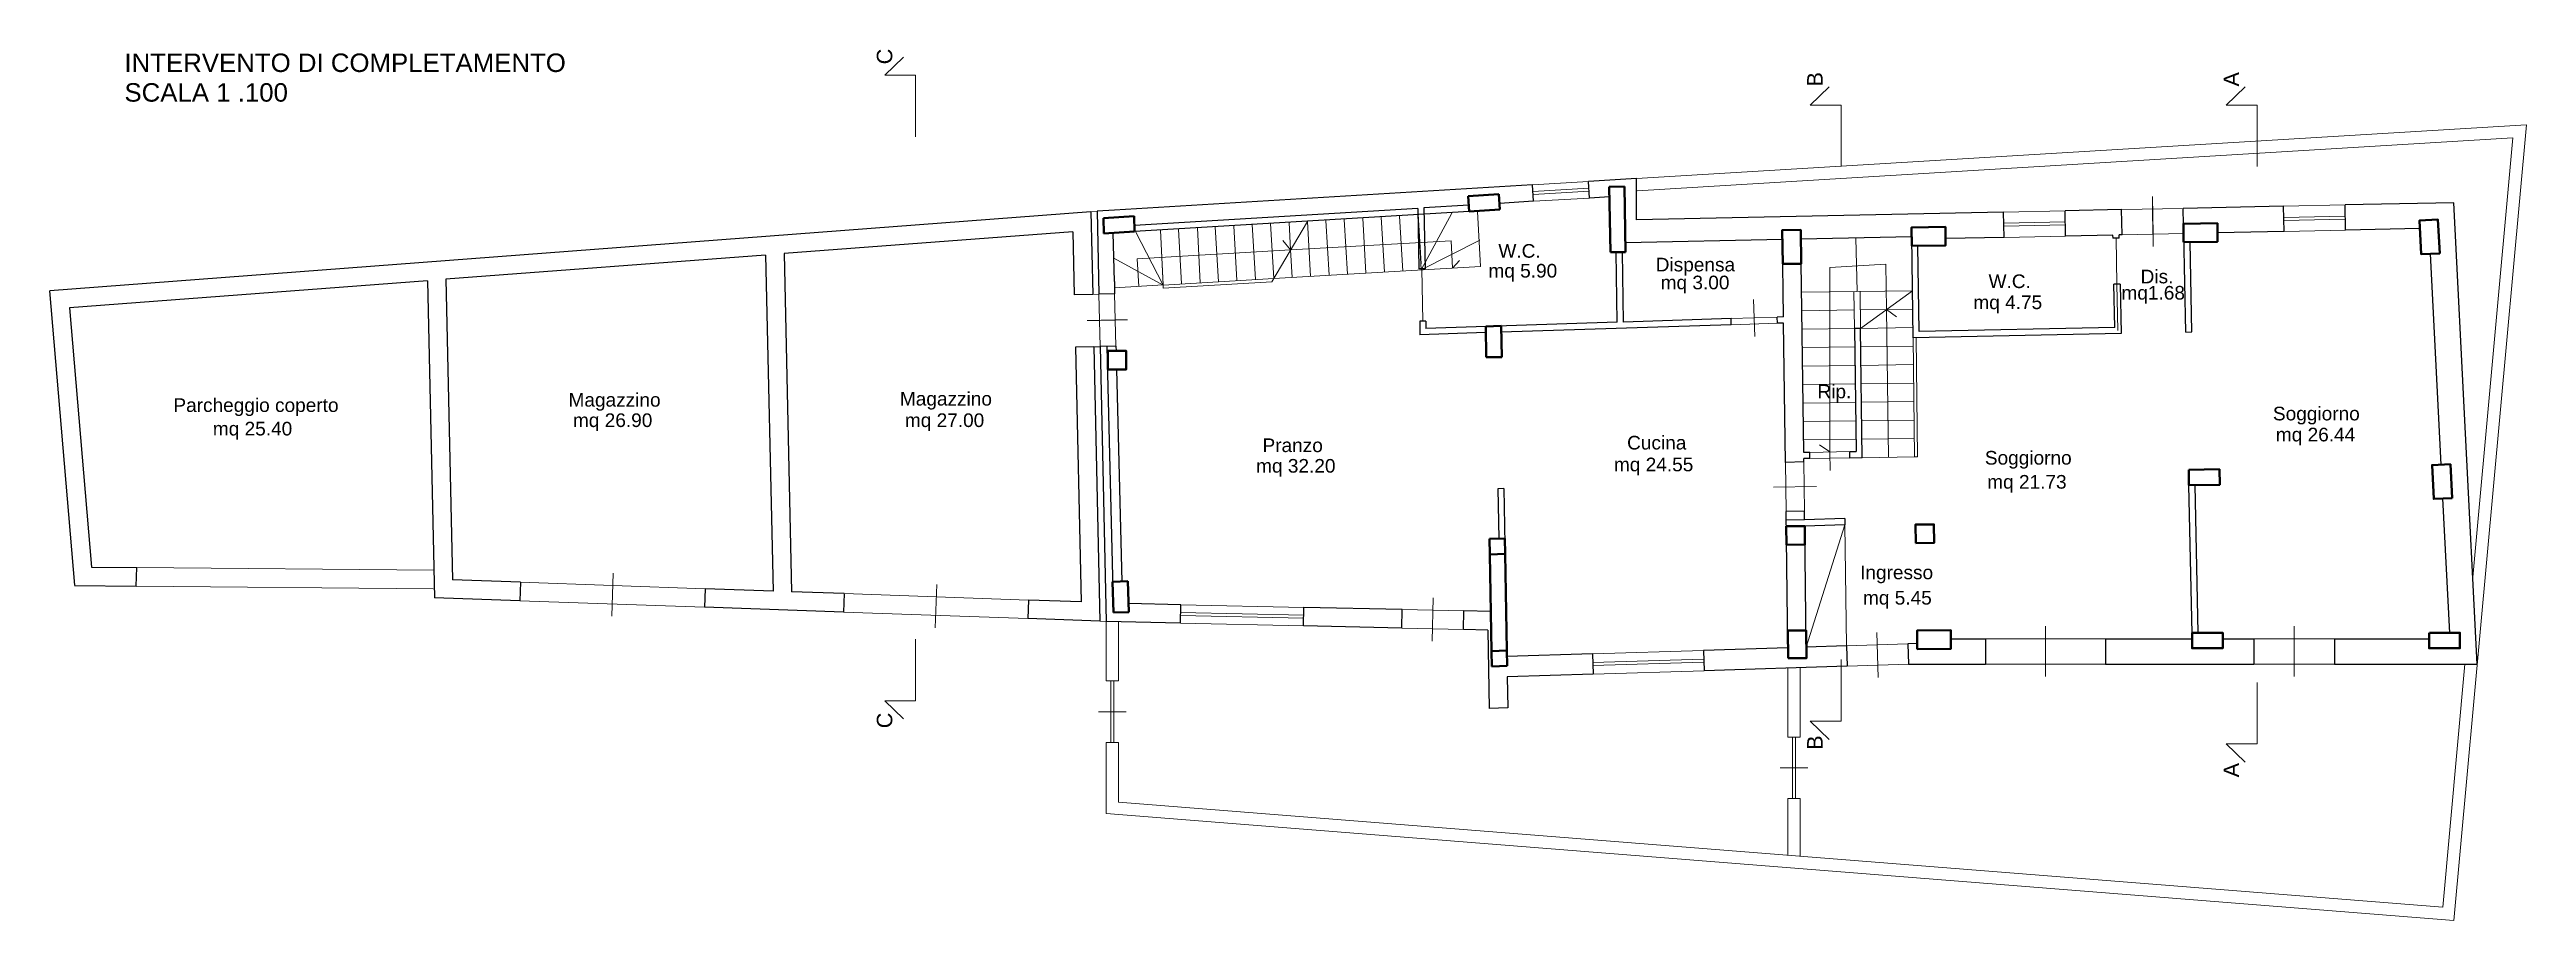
# Model space of a CAD drawing. Header units: millimetres. Extents: x 0 to 40.2, y -10.2 to 3.9.
import ezdxf

# ---------------------------------------------------------------- set-up
doc = ezdxf.new("R2010")
doc.units = ezdxf.units.MM
doc.linetypes.add('ACAD_ISO03W100', pattern=[30, 12, -18])
doc.layers.add('Layer2', color=1, linetype='Continuous', lineweight=13)
doc.layers.add('pilatri', color=6, linetype='Continuous', lineweight=40)
doc.styles.get("Standard").update_dxf_attribs({"font": 'arial.ttf'})

msp = doc.modelspace()

# ---------------------------------------------------------------- linework, layer by layer
for p, q in [((24.09, 1.725), (17.303, 1.315)), ((24.107, 1.456), (24.09, 1.725)), ((25.78, 1.827), (24.999, 1.78)), ((25.015, 1.51), (24.999, 1.78)), ((25.78, 1.156), (25.78, 1.827)), ((16.918, 1.286), (0.006, 0)), ((16.918, 1.286), (16.947, -0.055)), ((17.303, 1.315), (17.018, 1.294)), ((17.018, 1.294), (17.047, -0.053)), ((22.228, 1.342), (17.625, 1.064)), ((23.062, 1.292), (17.628, 0.964)), ((22.228, 1.342), (22.245, 0.358)), ((23.056, 1.392), (22.328, 1.348)), ((22.328, 1.348), (22.345, 0.359)), ((24.107, 1.456), (23.555, 1.422)), ((25.34, 1.53), (25.015, 1.51)), ((31.742, 1.281), (25.78, 1.156)), ((31.751, 0.871), (31.742, 1.281)), ((33.662, 1.321), (32.742, 1.302)), ((32.751, 0.892), (32.742, 1.302)), ((33.671, 0.911), (33.662, 1.321)), ((36.291, 1.376), (34.662, 1.342)), ((34.667, 1.082), (34.662, 1.342)), ((36.3, 0.967), (36.291, 1.376)), ((39.057, 1.434), (37.291, 1.397)), ((37.3, 0.987), (37.291, 1.397)), ((39.44, -6.062), (39.057, 1.434)), ((16.625, 0.963), (11.932, 0.606)), ((16.625, 0.963), (16.647, -0.062)), ((17.298, 0.152), (17.278, 0.943)), ((28.151, 0.836), (25.601, 0.782)), ((28.168, -0.422), (28.151, 0.836)), ((30.251, 0.88), (28.451, 0.842)), ((30.252, 0.88), (28.451, 0.842)), ((28.497, -2.622), (28.452, 0.842)), ((30.273, -0.76), (30.251, 0.88)), ((31.751, 0.871), (30.802, 0.851)), ((33.521, 0.908), (32.751, 0.892)), ((33.522, 0.858), (33.521, 0.908)), ((33.622, 0.86), (33.521, 0.858)), ((33.671, 0.911), (33.621, 0.91)), ((33.622, 0.86), (33.621, 0.91)), ((34.704, -0.667), (34.67, 0.932)), ((36.3, 0.967), (35.218, 0.944)), ((38.508, 1.013), (37.3, 0.987)), ((38.651, 1.152), (38.651, 1.153)), ((11.632, 0.583), (6.44, 0.189)), ((11.632, 0.583), (11.753, -4.876)), ((11.932, 0.606), (12.053, -4.886)), ((25.467, -0.508), (25.452, 0.63)), ((25.567, -0.505), (25.551, 0.631)), ((30.371, -0.658), (30.353, 0.734)), ((34.804, -0.665), (34.773, 0.793)), ((38.854, -2.821), (38.679, 0.603)), ((0, 0), (0.403, -4.776)), ((0, 0), (0.403, -4.776)), ((6.14, 0.166), (0.324, -0.276)), ((6.14, 0.166), (6.254, -4.982)), ((6.44, 0.189), (6.548, -4.692)), ((17.298, 0.152), (17.302, -0.048)), ((22.345, 0.359), (22.245, 0.358)), ((33.636, 0.11), (33.536, 0.108)), ((33.552, -0.591), (33.537, 0.108)), ((33.636, 0.11), (33.653, -0.689)), ((0.324, -0.276), (0.679, -4.488)), ((16.947, -0.055), (16.647, -0.062)), ((17.302, -0.048), (17.047, -0.053)), ((22.359, -0.49), (22.259, -0.492)), ((22.259, -0.492), (22.263, -0.711)), ((23.334, -0.677), (22.263, -0.711)), ((22.359, -0.49), (22.361, -0.608)), ((25.467, -0.508), (22.361, -0.608)), ((27.32, -0.549), (23.584, -0.669)), ((27.317, -0.449), (25.567, -0.505)), ((27.32, -0.549), (27.317, -0.449)), ((28.168, -0.422), (28.066, -0.425)), ((28.07, -0.525), (28.066, -0.425)), ((28.17, -0.522), (28.07, -0.525)), ((28.199, -2.784), (28.17, -0.522)), ((29.421, -0.608), (29.321, -0.609)), ((29.321, -0.609), (29.347, -2.608)), ((29.449, -2.708), (29.421, -0.608)), ((33.654, -0.689), (30.273, -0.76)), ((33.552, -0.591), (30.371, -0.658)), ((34.704, -0.667), (34.804, -0.665)), ((16.966, -0.905), (16.666, -0.912)), ((16.666, -0.912), (16.758, -5.052)), ((16.966, -0.905), (17.065, -5.363)), ((17.324, -0.897), (17.066, -0.903)), ((17.066, -0.903), (17.165, -5.369)), ((17.174, -0.901), (17.279, -5.078)), ((17.324, -0.897), (17.326, -0.975)), ((17.333, -1.275), (17.42, -4.718)), ((28.499, -2.777), (28.199, -2.784)), ((28.597, -2.622), (28.497, -2.622)), ((28.597, -2.722), (28.499, -2.723)), ((28.499, -2.777), (28.499, -2.723)), ((28.597, -2.722), (28.597, -2.622)), ((29.247, -2.609), (29.347, -2.608)), ((29.247, -2.709), (29.247, -2.609)), ((29.247, -2.709), (29.448, -2.706)), ((23.628, -3.211), (23.528, -3.213)), ((23.528, -3.213), (23.542, -4.023)), ((23.628, -3.211), (23.675, -5.94)), ((34.811, -5.802), (34.756, -3.157)), ((34.906, -5.552), (34.856, -3.155)), ((28.51, -3.577), (28.21, -3.584)), ((28.24, -5.794), (28.21, -3.584)), ((28.512, -3.719), (28.51, -3.577)), ((38.994, -5.552), (38.882, -3.371)), ((28.512, -3.719), (28.212, -3.723)), ((29.163, -3.698), (28.512, -3.719)), ((29.166, -3.798), (28.513, -3.819)), ((28.539, -5.784), (28.513, -3.819)), ((29.163, -3.698), (29.166, -3.798)), ((0.403, -4.785), (1.41, -4.794)), ((0.679, -4.488), (1.42, -4.494)), ((1.41, -4.794), (1.42, -4.494)), ((7.651, -4.731), (6.548, -4.692)), ((7.651, -4.731), (7.641, -5.031)), ((7.641, -5.031), (6.254, -4.982)), ((10.65, -4.837), (10.639, -5.137)), ((10.65, -4.837), (10.639, -5.137)), ((12.896, -5.216), (10.639, -5.137)), ((11.753, -4.876), (10.65, -4.837)), ((12.907, -4.916), (12.053, -4.886)), ((12.907, -4.916), (12.896, -5.216)), ((15.905, -5.022), (15.894, -5.322)), ((15.905, -5.022), (15.894, -5.322)), ((16.758, -5.052), (15.905, -5.022)), ((18.378, -5.096), (17.529, -5.077)), ((18.371, -5.396), (18.378, -5.096)), ((20.37, -5.44), (20.377, -5.14)), ((21.975, -5.176), (20.377, -5.14)), ((21.969, -5.476), (21.975, -5.176)), ((22.968, -5.498), (22.975, -5.198)), ((23.413, -5.208), (22.975, -5.198)), ((17.065, -5.363), (15.894, -5.322)), ((18.371, -5.396), (17.165, -5.369)), ((21.969, -5.476), (20.37, -5.44)), ((23.368, -5.507), (22.968, -5.498)), ((23.368, -5.507), (23.39, -6.78)), ((23.368, -5.507), (23.39, -6.78)), ((25.068, -5.895), (23.675, -5.94)), ((25.068, -5.895), (25.078, -6.225)), ((28.24, -5.794), (26.867, -5.838)), ((26.867, -5.838), (26.878, -6.168)), ((29.191, -5.763), (28.539, -5.784)), ((29.191, -5.763), (29.201, -6.093)), ((30.339, -5.726), (30.19, -5.731)), ((30.19, -5.731), (30.201, -6.062)), ((30.339, -5.726), (30.339, -5.652)), ((30.889, -5.652), (31.45, -5.652)), ((31.45, -5.652), (31.45, -6.062)), ((33.4, -5.652), (34.808, -5.652)), ((33.4, -5.652), (33.4, -6.062)), ((35.306, -5.652), (35.81, -5.652)), ((35.81, -5.652), (35.81, -6.062)), ((37.12, -5.652), (38.657, -5.652)), ((37.12, -5.652), (37.12, -6.062)), ((25.078, -6.225), (23.681, -6.27)), ((23.681, -6.27), (23.69, -6.77)), ((29.201, -6.093), (26.878, -6.168)), ((30.201, -6.062), (31.45, -6.062)), ((33.4, -6.062), (35.81, -6.062)), ((37.12, -6.062), (39.44, -6.062)), ((23.69, -6.77), (23.39, -6.78))]:
    msp.add_line(p, q)
at = {"layer": 'Layer2'}
for p, q in [((13.567, 3.504), (13.875, 3.799)), ((14.067, 3.504), (13.567, 3.504)), ((14.067, 2.504), (14.067, 3.504)), ((28.603, 3.02), (28.912, 3.315)), ((35.362, 3.02), (35.67, 3.315)), ((29.103, 3.02), (28.603, 3.02)), ((29.103, 2.02), (29.103, 3.02)), ((35.862, 3.02), (35.362, 3.02)), ((35.862, 2.02), (35.862, 3.02)), ((40.239, 2.7), (25.78, 1.827)), ((40.018, 2.486), (25.792, 1.627)), ((40.239, 2.7), (39.061, -10.225)), ((40.018, 2.486), (39.368, -4.65)), ((24.09, 1.725), (24.999, 1.78)), ((24.099, 1.615), (25.007, 1.67)), ((24.102, 1.565), (25.01, 1.62)), ((16.918, 1.286), (17.018, 1.294)), ((24.107, 1.456), (25.015, 1.51)), ((31.742, 1.281), (32.742, 1.302)), ((33.662, 1.321), (34.662, 1.342)), ((34.162, 1.332), (34.162, 1.532)), ((34.162, 1.532), (34.175, 0.922)), ((34.17, 0.922), (34.162, 1.332)), ((36.291, 1.376), (37.291, 1.397)), ((36.296, 1.196), (37.295, 1.217)), ((18.091, 0.095), (17.643, 0.966)), ((18.05, 0.99), (18.091, 0.095)), ((18.091, 0.097), (18.05, 0.99)), ((18.391, 0.115), (18.339, 1.006)), ((18.649, 1.025), (18.69, 0.131)), ((18.69, 0.133), (18.649, 1.025)), ((18.99, 0.15), (18.938, 1.042)), ((19.289, 0.168), (19.237, 1.059)), ((19.589, 0.185), (19.537, 1.077)), ((19.888, 0.202), (19.836, 1.094)), ((19.857, 0.15), (20.435, 1.129)), ((20.162, 0.666), (20.034, 0.819)), ((20.162, 0.666), (20.136, 1.111)), ((31.747, 1.101), (32.746, 1.122)), ((31.748, 1.051), (32.747, 1.072)), ((31.751, 0.871), (32.751, 0.892)), ((33.571, 0.859), (33.586, 0.109)), ((33.671, 0.911), (34.67, 0.932)), ((34.175, 0.922), (34.175, 0.722)), ((36.297, 1.146), (37.296, 1.167)), ((36.3, 0.967), (37.3, 0.987)), ((18.091, 0.095), (17.291, 0.531)), ((17.671, 0.521), (20.162, 0.666)), ((17.697, 0.075), (17.671, 0.521)), ((18.091, 0.098), (17.303, 0.053)), ((18.091, 0.095), (19.888, 0.202)), ((18.091, 0.095), (18.094, 0.045)), ((18.094, 0.045), (19.857, 0.15)), ((22.309, -0.491), (22.295, 0.359)), ((30.262, 0.003), (29.421, -0.608)), ((16.947, -0.055), (17.047, -0.053)), ((17.047, -0.053), (17.066, -0.903)), ((17.302, -0.048), (17.324, -0.897)), ((27.684, -0.137), (27.701, -0.737)), ((29.841, -0.302), (30.266, -0.296)), ((30.005, -0.418), (29.841, -0.302)), ((29.841, -0.302), (29.873, -2.702)), ((16.857, -0.478), (17.313, -0.467)), ((17.057, -0.478), (16.857, -0.478)), ((17.057, -0.478), (17.313, -0.472)), ((17.313, -0.467), (17.513, -0.467)), ((27.317, -0.449), (28.066, -0.425)), ((27.32, -0.549), (28.07, -0.525)), ((30.27, -0.596), (29.421, -0.608)), ((30.273, -0.76), (30.298, -2.696)), ((30.323, -0.76), (30.348, -2.696)), ((16.966, -0.905), (17.066, -0.905)), ((30.274, -0.896), (29.425, -0.908)), ((30.278, -1.196), (29.429, -1.208)), ((30.282, -1.496), (29.433, -1.508)), ((30.286, -1.796), (29.437, -1.808)), ((30.29, -2.096), (29.441, -2.108)), ((30.294, -2.396), (29.445, -2.408)), ((28.21, -3.584), (28.199, -2.784)), ((28.499, -2.777), (28.51, -3.577)), ((28.597, -2.622), (29.247, -2.609)), ((28.597, -2.722), (29.247, -2.709)), ((28.92, -2.615), (28.926, -2.915)), ((30.298, -2.696), (29.449, -2.708)), ((30.298, -2.696), (30.348, -2.696)), ((28.005, -3.187), (28.705, -3.174)), ((28.539, -5.784), (29.166, -3.798)), ((29.166, -3.798), (29.191, -5.763)), ((7.651, -4.731), (10.65, -4.837)), ((9.133, -5.284), (9.158, -4.584)), ((14.388, -5.469), (14.413, -4.769)), ((7.641, -5.031), (10.639, -5.137)), ((10.65, -4.837), (10.65, -4.837)), ((12.896, -5.216), (15.894, -5.322)), ((12.907, -4.916), (15.905, -5.022)), ((18.374, -5.221), (20.374, -5.265)), ((18.378, -5.096), (20.377, -5.14)), ((21.975, -5.176), (22.975, -5.198)), ((22.464, -5.687), (22.479, -4.987)), ((17.165, -5.369), (17.065, -5.363)), ((17.165, -5.369), (17.165, -6.335)), ((17.365, -5.369), (17.365, -6.335)), ((18.371, -5.396), (20.37, -5.44)), ((18.373, -5.271), (20.373, -5.315)), ((21.969, -5.476), (22.968, -5.498)), ((29.684, -5.548), (29.708, -6.278)), ((32.425, -5.442), (32.425, -6.062)), ((32.425, -5.652), (32.425, -5.452)), ((36.465, -5.442), (36.465, -6.062)), ((36.465, -5.652), (36.465, -5.452)), ((14.067, -6.657), (14.067, -5.657)), ((25.068, -5.895), (26.867, -5.838)), ((25.072, -6.035), (26.871, -5.978)), ((25.074, -6.085), (26.873, -6.028)), ((29.103, -5.988), (29.103, -6.988)), ((29.191, -5.764), (30.191, -5.732)), ((31.45, -5.652), (33.4, -5.652)), ((32.425, -6.062), (32.425, -5.642)), ((35.81, -5.652), (37.12, -5.652)), ((36.465, -6.062), (36.465, -5.642)), ((17.365, -6.335), (17.165, -6.335)), ((17.24, -6.335), (17.24, -7.335)), ((17.29, -6.335), (17.29, -7.335)), ((25.078, -6.225), (26.878, -6.168)), ((28.24, -6.124), (28.24, -7.245)), ((28.44, -6.117), (28.44, -7.245)), ((29.202, -6.094), (30.201, -6.062)), ((31.45, -6.062), (33.4, -6.062)), ((32.425, -6.062), (32.425, -6.262)), ((35.81, -6.062), (37.12, -6.062)), ((35.862, -6.358), (35.862, -7.358)), ((36.465, -6.062), (36.465, -6.262)), ((39.239, -6.062), (38.88, -10.01)), ((14.067, -6.657), (13.567, -6.657)), ((13.567, -6.657), (13.875, -6.952)), ((17.24, -6.835), (17.04, -6.835)), ((17.24, -6.835), (17.29, -6.835)), ((17.49, -6.835), (17.24, -6.835)), ((17.29, -6.835), (17.49, -6.835)), ((29.103, -6.988), (28.603, -6.988)), ((28.603, -6.988), (28.912, -7.283)), ((17.165, -7.335), (17.165, -8.486)), ((17.365, -7.335), (17.165, -7.335)), ((17.365, -7.335), (17.365, -8.302)), ((28.24, -7.245), (28.44, -7.245)), ((28.315, -7.245), (28.315, -8.245)), ((28.365, -7.245), (28.365, -8.245)), ((35.862, -7.358), (35.362, -7.358)), ((35.362, -7.358), (35.67, -7.653)), ((28.315, -7.745), (28.115, -7.745)), ((28.315, -7.745), (28.365, -7.745)), ((28.565, -7.745), (28.315, -7.745)), ((28.365, -7.745), (28.565, -7.745)), ((17.365, -8.302), (38.88, -10.01)), ((28.24, -8.245), (28.24, -9.165)), ((28.24, -8.245), (28.44, -8.245)), ((28.44, -8.245), (28.44, -9.181)), ((17.165, -8.486), (39.061, -10.225))]:
    msp.add_line(p, q, dxfattribs=at)
at = {"layer": 'Layer2', "linetype": 'ACAD_ISO03W100'}
for p, q in [((21.985, 0.324), (21.933, 1.216)), ((22.28, 0.441), (22.228, 1.333)), ((22.284, 0.341), (22.232, 1.233)), ((22.284, 0.341), (22.78, 1.265)), ((23.249, 0.397), (23.197, 1.289)), ((20.162, 0.666), (22.771, 0.817)), ((20.487, 0.237), (20.435, 1.129)), ((20.787, 0.254), (20.735, 1.146)), ((21.086, 0.272), (21.034, 1.163)), ((21.386, 0.289), (21.334, 1.181)), ((21.685, 0.307), (21.633, 1.198)), ((22.284, 0.341), (23.236, 0.823)), ((22.771, 0.817), (22.791, 0.371)), ((29.363, -0.009), (29.344, 0.861)), ((20.188, 0.22), (20.162, 0.666)), ((22.903, 0.494), (22.791, 0.371)), ((28.92, 0.379), (29.832, 0.436)), ((29.841, -0.302), (29.832, 0.436)), ((19.888, 0.202), (23.249, 0.397)), ((30.262, 0.003), (28.463, -0.021)), ((28.92, -2.615), (28.92, 0.379)), ((33.586, 0.109), (33.601, -0.64)), ((29.317, -0.309), (28.467, -0.32)), ((29.321, -0.609), (29.313, -0.009)), ((29.421, -0.608), (29.413, -0.008)), ((29.841, -0.302), (29.417, -0.308)), ((29.321, -0.609), (28.471, -0.62)), ((29.325, -0.909), (28.475, -0.92)), ((29.329, -1.209), (28.479, -1.22)), ((29.333, -1.509), (28.483, -1.52)), ((29.337, -1.809), (28.487, -1.82)), ((29.341, -2.109), (28.491, -2.12)), ((29.345, -2.409), (28.495, -2.42)), ((28.92, -2.615), (28.756, -2.499)), ((28.922, -2.615), (28.92, -2.415)), ((1.41, -4.794), (6.234, -4.837)), ((1.42, -4.494), (6.244, -4.537))]:
    msp.add_line(p, q, dxfattribs=at)
at = {"layer": 'pilatri'}
for p, q in [((25.587, 1.695), (25.337, 1.691)), ((25.337, 1.691), (25.356, 0.629)), ((25.604, 0.632), (25.587, 1.695)), ((17.622, 1.214), (17.122, 1.184)), ((17.628, 0.964), (17.622, 1.214)), ((23.546, 1.572), (23.047, 1.542)), ((23.047, 1.542), (23.062, 1.292)), ((23.561, 1.322), (23.062, 1.292)), ((23.546, 1.572), (23.561, 1.322)), ((17.129, 0.934), (17.122, 1.184)), ((17.628, 0.964), (17.129, 0.934)), ((25.356, 0.629), (25.604, 0.632)), ((23.583, -0.569), (23.333, -0.577)), ((23.333, -0.577), (23.341, -1.077)), ((23.583, -0.569), (23.591, -1.073)), ((23.341, -1.077), (23.591, -1.073)), ((23.642, -4.02), (23.392, -4.028)), ((23.647, -4.27), (23.642, -4.02)), ((23.392, -4.028), (23.397, -4.278)), ((23.397, -4.278), (23.647, -4.27)), ((23.397, -4.278), (23.424, -5.848)), ((23.647, -4.27), (23.674, -5.84)), ((17.52, -4.715), (17.27, -4.722)), ((17.27, -4.722), (17.282, -5.221)), ((17.52, -4.715), (17.532, -5.215)), ((17.532, -5.215), (17.282, -5.221)), ((23.674, -5.84), (23.424, -5.848)), ((23.424, -5.848), (23.428, -6.098)), ((23.674, -5.84), (23.678, -6.09)), ((23.678, -6.09), (23.428, -6.098))]:
    msp.add_line(p, q, dxfattribs=at)
for points in [[(28.156, 0.44), (28.456, 0.442), (28.449, 0.992), (28.149, 0.99)], [(30.253, 0.733), (30.803, 0.741), (30.8, 1.041), (30.25, 1.033)], [(34.669, 0.791), (35.219, 0.8), (35.217, 1.1), (34.667, 1.091)], [(38.829, 0.609), (38.801, 1.159), (38.501, 1.146), (38.529, 0.596)], [(17.191, -1.275), (17.491, -1.275), (17.491, -0.975), (17.191, -0.975)], [(39.032, -3.364), (39.004, -2.815), (38.704, -2.828), (38.732, -3.377)], [(34.751, -2.907), (34.756, -3.157), (35.256, -3.147), (35.25, -2.897)], [(28.217, -4.123), (28.517, -4.119), (28.513, -3.819), (28.213, -3.823)], [(30.317, -4.095), (30.617, -4.091), (30.613, -3.791), (30.313, -3.795)], [(28.242, -5.967), (28.542, -5.967), (28.539, -5.517), (28.239, -5.517)], [(30.339, -5.816), (30.889, -5.812), (30.889, -5.512), (30.339, -5.516)]]:
    msp.add_lwpolyline(points, close=True, dxfattribs=at)
for points in [[(34.811, -5.552), (35.306, -5.552), (35.306, -5.802), (34.806, -5.802), (34.806, -5.552)], [(38.662, -5.552), (39.157, -5.552), (39.157, -5.802), (38.657, -5.802), (38.657, -5.552)]]:
    msp.add_lwpolyline(points, dxfattribs=at)

# ---------------------------------------------------------------- texts
for s, p in [('INTERVENTO DI COMPLETAMENTO', (1.217, 3.557)), ('SCALA 1 .100', (1.217, 3.075))]:
    msp.add_text(s, height=0.3).set_placement(p)
at = {"layer": 'Layer2'}
for s, p in [('C', (13.691, 3.681)), ('B', (28.805, 3.321)), ('A', (35.57, 3.321)), ('C', (13.691, -7.103)), ('B', (28.805, -7.454)), ('A', (35.57, -7.901))]:
    msp.add_text(s, height=0.252, rotation=90, dxfattribs=at).set_placement(p)
for s, height, p in [('mq 5.90', 0.2215, (23.375, 0.218)), ('W.C.', 0.2215, (23.537, 0.54)), ('Dispensa', 0.2215, (26.093, 0.318)), ('mq 3.00', 0.2215, (26.173, 0.027)), ('W.C.', 0.2215, (31.5, 0.047)), ('mq1.68', 0.2215, (33.659, -0.14)), ('Dis.', 0.2215, (33.97, 0.124)), ('mq 4.75', 0.2215, (31.253, -0.295)), ('Parcheggio coperto', 0.22149, (2.012, -1.965)), ('Magazzino', 0.2215, (8.431, -1.879)), ('mq 26.90', 0.2215, (8.503, -2.21)), ('Magazzino', 0.2215, (13.814, -1.861)), ('mq 27.00', 0.2215, (13.895, -2.21)), ('Soggiorno', 0.2215, (36.12, -2.102)), ('mq 25.40', 0.2215, (2.653, -2.347)), ('Pranzo', 0.2215, (19.705, -2.617)), ('Cucina', 0.2215, (25.628, -2.575)), ('mq 26.44', 0.2215, (36.167, -2.443)), ('mq 32.20', 0.2215, (19.601, -2.951)), ('mq 24.55', 0.2215, (25.414, -2.929)), ('Soggiorno', 0.2215, (31.44, -2.82)), ('mq 21.73', 0.2215, (31.478, -3.211)), ('Ingresso', 0.2215, (29.413, -4.682)), ('mq 5.45', 0.2215, (29.46, -5.094))]:
    msp.add_text(s, height=height, dxfattribs=at).set_placement(p)
at = {"layer": 'Layer2', "linetype": 'ACAD_ISO03W100'}
msp.add_text('Rip.', height=0.2215, dxfattribs=at).set_placement((28.721, -1.743))

doc.saveas('drawing.dxf')
